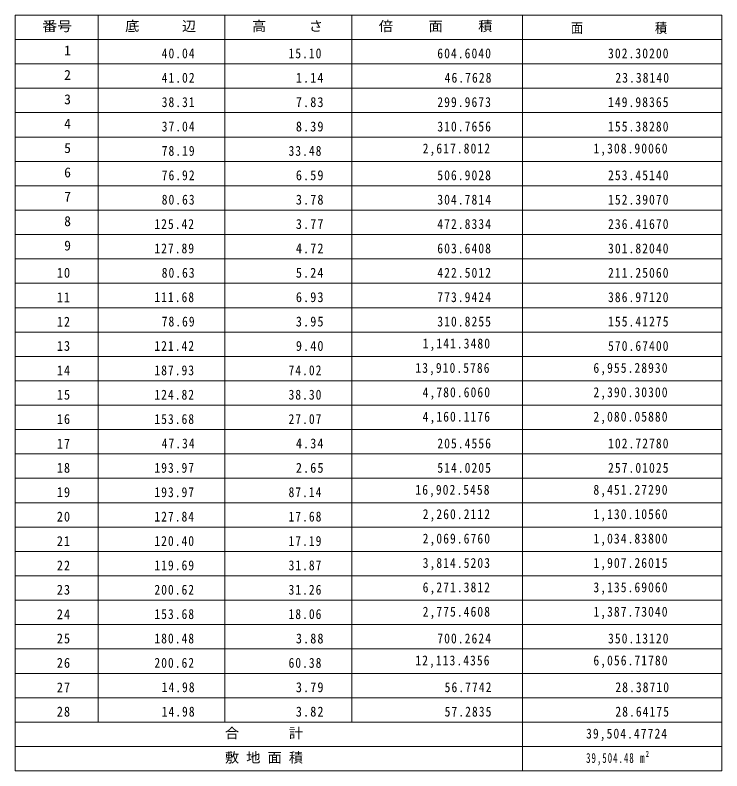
# Model space of a CAD drawing. Units: millimetres on the paper. Extents: x -3947 to 493, y -3409 to 377.
# Drawn here: x -2716.8 to -2586.4, y -3408.9 to -3269.4 of the extents above; entities that cross this region are included whole.
import ezdxf
from ezdxf.enums import TextEntityAlignment as Align

# ---------------------------------------------------------------- set-up
doc = ezdxf.new("R2010")
doc.units = ezdxf.units.MM
doc.linetypes.add('DASHED_DOTTED', pattern=[9.25, 6, -1.5, 0.25, -1.5])
doc.layers.add('0-D__1-0_', color=7, linetype='DASHED_DOTTED', lineweight=25)
doc.layers.add('1-7', color=7, linetype='Continuous')
doc.styles.add('ＭＳ ゴシック', font='')
doc.styles.get('ＭＳ ゴシック').set_extended_font_data('MS Gothic')

# ---------------------------------------------------------------- blocks, each defined once
blk = doc.blocks.new('-001--GLay-1-')
at = {"layer": '0-D__1-0_', "linetype": 'Continuous', "lineweight": 9}
for p, q in [((-2419.812, -3059.377), (-2289.412, -3059.377)), ((-2419.812, -3059.377), (-2419.812, -3198.877)), ((-2404.512, -3059.377), (-2404.512, -3189.877)), ((-2381.112, -3059.377), (-2381.112, -3189.877)), ((-2357.712, -3059.377), (-2357.712, -3189.877)), ((-2326.212, -3059.377), (-2326.212, -3198.877)), ((-2289.412, -3059.377), (-2289.412, -3198.877)), ((-2419.812, -3063.877), (-2289.412, -3063.877)), ((-2419.812, -3068.377), (-2289.412, -3068.377)), ((-2419.812, -3072.877), (-2289.412, -3072.877)), ((-2419.812, -3077.377), (-2289.412, -3077.377)), ((-2419.812, -3081.877), (-2289.412, -3081.877)), ((-2419.812, -3086.377), (-2289.412, -3086.377)), ((-2419.812, -3090.877), (-2289.412, -3090.877)), ((-2419.812, -3095.377), (-2289.412, -3095.377)), ((-2419.812, -3099.877), (-2289.412, -3099.877)), ((-2419.812, -3104.377), (-2289.412, -3104.377)), ((-2419.812, -3108.877), (-2289.412, -3108.877)), ((-2419.812, -3113.377), (-2289.412, -3113.377)), ((-2419.812, -3117.877), (-2289.412, -3117.877)), ((-2419.812, -3122.377), (-2289.412, -3122.377)), ((-2419.812, -3126.877), (-2289.412, -3126.877)), ((-2419.812, -3131.377), (-2289.412, -3131.377)), ((-2419.812, -3135.877), (-2289.412, -3135.877)), ((-2419.812, -3140.377), (-2289.412, -3140.377)), ((-2419.812, -3144.877), (-2289.412, -3144.877)), ((-2419.812, -3149.377), (-2289.412, -3149.377)), ((-2419.812, -3153.877), (-2289.412, -3153.877)), ((-2419.812, -3158.377), (-2289.412, -3158.377)), ((-2419.812, -3162.877), (-2289.412, -3162.877)), ((-2419.812, -3167.377), (-2289.412, -3167.377)), ((-2419.812, -3171.877), (-2289.412, -3171.877)), ((-2419.812, -3176.377), (-2289.412, -3176.377)), ((-2419.812, -3180.877), (-2289.412, -3180.877)), ((-2419.812, -3185.377), (-2289.412, -3185.377)), ((-2419.812, -3189.877), (-2289.412, -3189.877)), ((-2419.812, -3194.377), (-2289.412, -3194.377)), ((-2419.812, -3198.877), (-2289.412, -3198.877))]:
    blk.add_line(p, q, dxfattribs=at)
at = {"layer": '0-D__1-0_', "style": 'ＭＳ ゴシック'}
for s, width, p in [('番号', 1.1, (-2414.812, -3062.877)), ('底      辺', 1.05, (-2399.512, -3062.877)), ('高      さ', 1.05, (-2376.112, -3062.877)), ('倍     面     積', 1.05, (-2352.712, -3062.877)), ('合       計', 1.05, (-2381.112, -3193.377)), ('敷 地 面 積', 1.05, (-2381.112, -3197.877))]:
    blk.add_text(s, height=1.833, dxfattribs=dict(at, width=width)).set_placement(p, align=Align.BOTTOM_LEFT)
for s, p in [('1', (-2410.762, -3067.377)), ('2', (-2410.762, -3071.877)), ('3', (-2410.762, -3076.377)), ('4', (-2410.762, -3080.877)), ('5', (-2410.762, -3085.377)), ('6', (-2410.762, -3089.877)), ('7', (-2410.762, -3094.377)), ('8', (-2410.762, -3098.877)), ('9', (-2410.762, -3103.377))]:
    blk.add_text(s, height=1.833, dxfattribs=at).set_placement(p, align=Align.BOTTOM_LEFT)
at = {"layer": '0-D__1-0_', "char_height": 1.833, "attachment_point": 7, "style": 'ＭＳ ゴシック'}
for s, insert in [('\\T1.15;\\W0.9;面\\~\\~\\~\\~\\~\\~\\~\\~\\~\\~積', (-2317.262, -3062.877)), ('\\T1.18;\\W0.85;40.04', (-2392.762, -3067.377)), ('\\T1.18;\\W0.85;15.10', (-2369.362, -3067.377)), ('\\T1.19;\\W0.85;604.6040', (-2341.912, -3067.377)), ('\\T1.19;\\W0.85;302.30200', (-2310.412, -3067.377)), ('\\T1.18;\\W0.85;41.02', (-2392.762, -3071.877)), ('\\T1.18;\\W0.9;1.14', (-2368.012, -3071.877)), ('\\T1.19;\\W0.85;46.7628', (-2340.562, -3071.877)), ('\\T1.19;\\W0.85;23.38140', (-2309.062, -3071.877)), ('\\T1.18;\\W0.85;38.31', (-2392.762, -3076.377)), ('\\T1.18;\\W0.9;7.83', (-2368.012, -3076.377)), ('\\T1.19;\\W0.85;299.9673', (-2341.912, -3076.377)), ('\\T1.19;\\W0.85;149.98365', (-2310.412, -3076.377)), ('\\T1.18;\\W0.85;37.04', (-2392.762, -3080.877)), ('\\T1.18;\\W0.9;8.39', (-2368.012, -3080.877)), ('\\T1.19;\\W0.85;310.7656', (-2341.912, -3080.877)), ('\\T1.19;\\W0.85;155.38280', (-2310.412, -3080.877)), ('\\T1.18;\\W0.85;78.19', (-2392.762, -3085.377)), ('\\T1.18;\\W0.85;33.48', (-2369.362, -3085.377)), ('\\T1.19;\\W0.85;2,617.8012', (-2344.612, -3085.377)), ('\\T1.19;\\W0.85;1,308.90060', (-2313.112, -3085.377)), ('\\T1.18;\\W0.85;76.92', (-2392.762, -3089.877)), ('\\T1.18;\\W0.9;6.59', (-2368.012, -3089.877)), ('\\T1.19;\\W0.85;506.9028', (-2341.912, -3089.877)), ('\\T1.19;\\W0.85;253.45140', (-2310.412, -3089.877)), ('\\T1.18;\\W0.85;80.63', (-2392.762, -3094.377)), ('\\T1.18;\\W0.9;3.78', (-2368.012, -3094.377)), ('\\T1.19;\\W0.85;304.7814', (-2341.912, -3094.377)), ('\\T1.19;\\W0.85;152.39070', (-2310.412, -3094.377)), ('\\T1.18;\\W0.85;125.42', (-2394.112, -3098.877)), ('\\T1.18;\\W0.9;3.77', (-2368.012, -3098.877)), ('\\T1.19;\\W0.85;472.8334', (-2341.912, -3098.877)), ('\\T1.19;\\W0.85;236.41670', (-2310.412, -3098.877)), ('\\T1.18;\\W0.85;127.89', (-2394.112, -3103.377)), ('\\T1.18;\\W0.9;4.72', (-2368.012, -3103.377)), ('\\T1.19;\\W0.85;603.6408', (-2341.912, -3103.377)), ('\\T1.19;\\W0.85;301.82040', (-2310.412, -3103.377)), ('\\T1.17;\\W0.9;10', (-2412.112, -3107.877)), ('\\T1.18;\\W0.85;80.63', (-2392.762, -3107.877)), ('\\T1.18;\\W0.9;5.24', (-2368.012, -3107.877)), ('\\T1.19;\\W0.85;422.5012', (-2341.912, -3107.877)), ('\\T1.19;\\W0.85;211.25060', (-2310.412, -3107.877)), ('\\T1.17;\\W0.9;11', (-2412.112, -3112.377)), ('\\T1.18;\\W0.85;111.68', (-2394.112, -3112.377)), ('\\T1.18;\\W0.9;6.93', (-2368.012, -3112.377)), ('\\T1.19;\\W0.85;773.9424', (-2341.912, -3112.377)), ('\\T1.19;\\W0.85;386.97120', (-2310.412, -3112.377)), ('\\T1.19;\\W0.85;310.8255', (-2341.912, -3116.877)), ('\\T1.19;\\W0.85;155.41275', (-2310.412, -3116.877)), ('\\T1.17;\\W0.9;12', (-2412.112, -3116.877)), ('\\T1.18;\\W0.85;78.69', (-2392.762, -3116.877)), ('\\T1.18;\\W0.9;3.95', (-2368.012, -3116.877)), ('\\T1.19;\\W0.85;1,141.3480', (-2344.612, -3121.377)), ('\\T1.17;\\W0.9;13', (-2412.112, -3121.377)), ('\\T1.18;\\W0.85;121.42', (-2394.112, -3121.377)), ('\\T1.18;\\W0.9;9.40', (-2368.012, -3121.377)), ('\\T1.19;\\W0.85;570.67400', (-2310.412, -3121.377)), ('\\T1.17;\\W0.9;14', (-2412.112, -3125.877)), ('\\T1.18;\\W0.85;187.93', (-2394.112, -3125.877)), ('\\T1.18;\\W0.85;74.02', (-2369.362, -3125.877)), ('\\T1.19;\\W0.85;13,910.5786', (-2345.962, -3125.877)), ('\\T1.19;\\W0.85;6,955.28930', (-2313.112, -3125.877)), ('\\T1.17;\\W0.9;15', (-2412.112, -3130.377)), ('\\T1.18;\\W0.85;124.82', (-2394.112, -3130.377)), ('\\T1.18;\\W0.85;38.30', (-2369.362, -3130.377)), ('\\T1.19;\\W0.85;4,780.6060', (-2344.612, -3130.377)), ('\\T1.19;\\W0.85;2,390.30300', (-2313.112, -3130.377)), ('\\T1.17;\\W0.9;16', (-2412.112, -3134.877)), ('\\T1.18;\\W0.85;153.68', (-2394.112, -3134.877)), ('\\T1.18;\\W0.85;27.07', (-2369.362, -3134.877)), ('\\T1.19;\\W0.85;4,160.1176', (-2344.612, -3134.877)), ('\\T1.19;\\W0.85;2,080.05880', (-2313.112, -3134.877)), ('\\T1.17;\\W0.9;17', (-2412.112, -3139.377)), ('\\T1.18;\\W0.85;47.34', (-2392.762, -3139.377)), ('\\T1.18;\\W0.9;4.34', (-2368.012, -3139.377)), ('\\T1.19;\\W0.85;205.4556', (-2341.912, -3139.377)), ('\\T1.19;\\W0.85;102.72780', (-2310.412, -3139.377)), ('\\T1.17;\\W0.9;18', (-2412.112, -3143.877)), ('\\T1.18;\\W0.85;193.97', (-2394.112, -3143.877)), ('\\T1.18;\\W0.9;2.65', (-2368.012, -3143.877)), ('\\T1.19;\\W0.85;514.0205', (-2341.912, -3143.877)), ('\\T1.19;\\W0.85;257.01025', (-2310.412, -3143.877)), ('\\T1.17;\\W0.9;19', (-2412.112, -3148.377)), ('\\T1.18;\\W0.85;193.97', (-2394.112, -3148.377)), ('\\T1.18;\\W0.85;87.14', (-2369.362, -3148.377)), ('\\T1.19;\\W0.85;16,902.5458', (-2345.962, -3148.377)), ('\\T1.19;\\W0.85;8,451.27290', (-2313.112, -3148.377)), ('\\T1.17;\\W0.9;20', (-2412.112, -3152.877)), ('\\T1.18;\\W0.85;127.84', (-2394.112, -3152.877)), ('\\T1.18;\\W0.85;17.68', (-2369.362, -3152.877)), ('\\T1.19;\\W0.85;2,260.2112', (-2344.612, -3152.877)), ('\\T1.19;\\W0.85;1,130.10560', (-2313.112, -3152.877)), ('\\T1.19;\\W0.85;2,069.6760', (-2344.612, -3157.377)), ('\\T1.19;\\W0.85;1,034.83800', (-2313.112, -3157.377)), ('\\T1.17;\\W0.9;21', (-2412.112, -3157.377)), ('\\T1.18;\\W0.85;120.40', (-2394.112, -3157.377)), ('\\T1.18;\\W0.85;17.19', (-2369.362, -3157.377)), ('\\T1.19;\\W0.85;3,814.5203', (-2344.612, -3161.877)), ('\\T1.19;\\W0.85;1,907.26015', (-2313.112, -3161.877)), ('\\T1.17;\\W0.9;22', (-2412.112, -3161.877)), ('\\T1.18;\\W0.85;119.69', (-2394.112, -3161.877)), ('\\T1.18;\\W0.85;31.87', (-2369.362, -3161.877)), ('\\T1.17;\\W0.9;23', (-2412.112, -3166.377)), ('\\T1.18;\\W0.85;200.62', (-2394.112, -3166.377)), ('\\T1.18;\\W0.85;31.26', (-2369.362, -3166.377)), ('\\T1.19;\\W0.85;6,271.3812', (-2344.612, -3166.377)), ('\\T1.19;\\W0.85;3,135.69060', (-2313.112, -3166.377)), ('\\T1.17;\\W0.9;24', (-2412.112, -3170.877)), ('\\T1.18;\\W0.85;153.68', (-2394.112, -3170.877)), ('\\T1.18;\\W0.85;18.06', (-2369.362, -3170.877)), ('\\T1.19;\\W0.85;2,775.4608', (-2344.612, -3170.877)), ('\\T1.19;\\W0.85;1,387.73040', (-2313.112, -3170.877)), ('\\T1.17;\\W0.9;25', (-2412.112, -3175.377)), ('\\T1.18;\\W0.85;180.48', (-2394.112, -3175.377)), ('\\T1.18;\\W0.9;3.88', (-2368.012, -3175.377)), ('\\T1.19;\\W0.85;700.2624', (-2341.912, -3175.377)), ('\\T1.19;\\W0.85;350.13120', (-2310.412, -3175.377)), ('\\T1.19;\\W0.85;12,113.4356', (-2345.962, -3179.877)), ('\\T1.19;\\W0.85;6,056.71780', (-2313.112, -3179.877)), ('\\T1.17;\\W0.9;26', (-2412.112, -3179.877)), ('\\T1.18;\\W0.85;200.62', (-2394.112, -3179.877)), ('\\T1.18;\\W0.85;60.38', (-2369.362, -3179.877)), ('\\T1.17;\\W0.9;27', (-2412.112, -3184.377)), ('\\T1.18;\\W0.85;14.98', (-2392.762, -3184.377)), ('\\T1.18;\\W0.9;3.79', (-2368.012, -3184.377)), ('\\T1.19;\\W0.85;56.7742', (-2340.562, -3184.377)), ('\\T1.19;\\W0.85;28.38710', (-2309.062, -3184.377)), ('\\T1.17;\\W0.9;28', (-2412.112, -3188.877)), ('\\T1.18;\\W0.85;14.98', (-2392.762, -3188.877)), ('\\T1.18;\\W0.9;3.82', (-2368.012, -3188.877)), ('\\T1.19;\\W0.85;57.2835', (-2340.562, -3188.877)), ('\\T1.19;\\W0.85;28.64175', (-2309.062, -3188.877)), ('\\T1.19;\\W0.85;39,504.47724', (-2314.462, -3193.377)), ('\\T1.23;\\W0.65;39,504.48\\~m²', (-2314.462, -3197.877))]:
    blk.add_mtext(s, dxfattribs=dict(at, insert=insert))

msp = doc.modelspace()

# ---------------------------------------------------------------- block references
at = {"layer": '1-7'}
msp.add_blockref('-001--GLay-1-', (-297, -210), dxfattribs=at)

doc.saveas('drawing.dxf')
